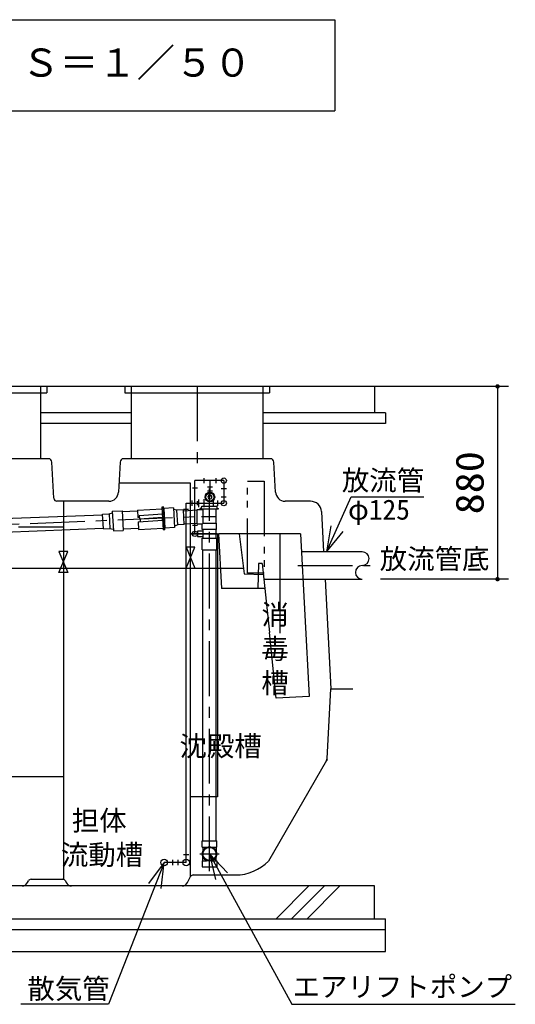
# Model space of a CAD drawing. Units: millimetres, scale not verified. Extents: x -14850 to 14850, y -10500 to 10500.
# Drawn here: x -8489 to -6228, y -5456 to -961 of the extents above; entities that cross this region are included whole.
import ezdxf
from ezdxf.enums import TextEntityAlignment as Align

# ---------------------------------------------------------------- set-up
doc = ezdxf.new("R2010")
doc.units = ezdxf.units.MM
doc.header["$LTSCALE"] = 50
for name, pattern in [('CHAIN1', [8, 5, -1, 1, -1]), ('DOUBLE_CHAIN1', [8.8, 5, -1, 0.6, -0.6, 0.6, -1]), ('LONG_DASHED1', [7, 6, -1])]:
    doc.linetypes.add(name, pattern=pattern)
for name, color, linetype, lineweight in [('0-0_空気管', 3, 'Continuous', 25), ('0-1_機器', 2, 'Continuous', 25), ('0-3_水管', 3, 'Continuous', 25), ('0-5_製作', 5, 'Continuous', 25)]:
    doc.layers.add(name, color=color, linetype=linetype, lineweight=lineweight)
doc.styles.add('ＭＳ ゴシック', font='')
doc.styles.get('ＭＳ ゴシック').set_extended_font_data('MS Gothic')

msp = doc.modelspace()

# ---------------------------------------------------------------- linework, layer by layer
at = {"layer": '0-0_空気管', "linetype": 'CHAIN1'}
for p, q in [((-7680.21, -2635.35), (-7680.21, -3015.35)), ((-7623.71, -4848.54), (-7623.71, -3100.85)), ((-7657.32, -3155.82), (-7657.32, -3155.85)), ((-7590.21, -3184.35), (-7590.15, -3184.4)), ((-10040.21, -3326.35), (-7679.71, -3229.35)), ((-7660.41, -3229.35), (-7590.96, -3229.35)), ((-7220.34, -3452.85), (-6889.88, -3452.85))]:
    msp.add_line(p, q, dxfattribs=at)
at = {"layer": '0-0_空気管'}
for p, q in [((-8358.2, -2965.35), (-8882.22, -2965.35)), ((-7345.2, -2965.35), (-8015.22, -2965.35)), ((-8333.54, -3146.08), (-8342.22, -2980.51)), ((-8031.2, -2980.51), (-8038.39, -3117.65)), ((-7322.03, -3117.65), (-7329.22, -2980.51)), ((-7649.71, -3053.85), (-7649.71, -3076.85)), ((-7593.71, -3076.85), (-7593.71, -3053.85)), ((-7710.21, -3076.91), (-8036.25, -3076.91)), ((-7710.21, -4874), (-7710.21, -3076.91)), ((-7678.71, -3099.35), (-7700.71, -3099.35)), ((-7689.71, -3308.35), (-7689.71, -3065.35)), ((-7558.21, -3065.35), (-7689.71, -3065.35)), ((-7633.21, -3093.35), (-7610.21, -3093.35)), ((-7621.71, -3065.35), (-7621.71, -3140.35)), ((-7558.21, -3065.35), (-7558.21, -3168.35)), ((-7633.21, -3112.35), (-7610.21, -3112.35)), ((-7546.12, -3102.85), (-7570.21, -3102.85)), ((-7546.71, -3140.35), (-7569.71, -3140.35)), ((-7089.04, -3390.35), (-6976.61, -3139.84)), ((-6976.61, -3139.84), (-6644.9, -3139.84)), ((-8082.33, -3159.35), (-8319.56, -3159.35)), ((-8290.21, -3159.35), (-8290.21, -4885.56)), ((-7827.18, -3289.41), (-7832.8, -3185.56)), ((-7787.49, -3190.12), (-7832.42, -3192.55)), ((-7787.49, -3190.12), (-7782.62, -3279.99)), ((-7730.21, -3168.35), (-7558.21, -3168.35)), ((-7730.21, -4808.35), (-7730.21, -3168.35)), ((-7702.21, -3179.85), (-7702.21, -3156.85)), ((-7679.21, -3158.85), (-7679.21, -3177.85)), ((-7674.21, -3150.85), (-7674.21, -3185.85)), ((-7659.5, -3192.75), (-7658.97, -3182.5)), ((-7657.97, -3181.55), (-7589.45, -3181.55)), ((-7649.21, -3149.85), (-7649.21, -3186.85)), ((-7606.21, -3155.85), (-7606.21, -3180.85)), ((-7587.91, -3192.75), (-7588.45, -3182.5)), ((-7586.21, -3156.85), (-7586.21, -3179.85)), ((-7162.2, -3159.35), (-7278.09, -3159.35)), ((-8111.2, -3222.68), (-8562.92, -3240.11)), ((-8107.77, -3286.09), (-8111.39, -3219.18)), ((-8081.44, -3217.56), (-8077.81, -3284.46)), ((-8067.08, -3205.27), (-8022.14, -3202.83)), ((-8067.08, -3205.27), (-8062.21, -3295.14)), ((-8022.14, -3202.83), (-8017.28, -3292.7)), ((-7951.98, -3204.04), (-8021.87, -3207.83)), ((-7952.22, -3199.55), (-7839.88, -3193.46)), ((-7952.22, -3199.55), (-7950.35, -3233.99)), ((-7943.47, -3233.77), (-7950.35, -3233.99)), ((-7942.97, -3240.45), (-7837.77, -3232.5)), ((-7840.26, -3232.68), (-7839.56, -3245.67)), ((-7768.26, -3267.69), (-7771.89, -3200.79)), ((-7738.31, -3266.07), (-7741.93, -3199.17)), ((-7741.74, -3202.66), (-7679.71, -3199.3)), ((-7741.71, -3196.35), (-7718.71, -3196.35)), ((-7679.71, -3261.8), (-7679.71, -3196.9)), ((-7679.41, -3196.6), (-7654.21, -3196.6)), ((-7659.5, -3192.75), (-7665.34, -3192.75)), ((-7665.34, -3194.55), (-7665.34, -3192.75)), ((-7665.34, -3194.55), (-7582.08, -3194.55)), ((-7654.21, -3196.6), (-7654.21, -3194.55)), ((-7654.21, -3196.6), (-7652.21, -3198.85)), ((-7652.21, -3260.85), (-7652.21, -3198.85)), ((-7593.21, -3259.85), (-7593.21, -3194.55)), ((-7587.91, -3192.75), (-7582.08, -3192.75)), ((-7582.08, -3194.55), (-7582.08, -3192.75)), ((-7112.59, -3206.73), (-7102.96, -3390.35)), ((-8290.21, -3278.35), (-8494.21, -3278.35)), ((-7949.27, -3253.97), (-7837.07, -3245.48)), ((-7949.27, -3253.97), (-7947.41, -3288.42)), ((-7940, -3240.23), (-7939.3, -3253.21)), ((-7829.99, -3237.49), (-7839.97, -3238.03)), ((-7782.62, -3279.99), (-7827.55, -3282.42)), ((-7738.5, -3262.58), (-7679.71, -3259.39)), ((-7677.71, -3270.85), (-7701.71, -3270.85)), ((-7679.41, -3262.1), (-7656.46, -3262.1)), ((-7656.46, -3262.1), (-7654.1, -3260.85)), ((-7656.46, -3288.05), (-7656.46, -3262.1)), ((-7591.96, -3260.85), (-7654.1, -3260.85)), ((-7590.96, -3288.05), (-7590.96, -3261.85)), ((-7069.91, -3271.88), (-7089.04, -3390.35)), ((-8559.67, -3300.02), (-8107.96, -3282.59)), ((-8062.21, -3295.14), (-8017.28, -3292.7)), ((-7947.65, -3283.92), (-8017.55, -3287.71)), ((-7947.41, -3288.42), (-7835.07, -3282.33)), ((-7827.18, -3289.41), (-7834.67, -3289.82)), ((-7709.21, -3308.35), (-7586.21, -3308.35)), ((-7677.71, -3296.35), (-7677.71, -3320.35)), ((-7653.71, -3296.35), (-7677.71, -3296.35)), ((-7677.71, -3320.35), (-7653.71, -3320.35)), ((-7591.26, -3288.35), (-7656.16, -3288.35)), ((-7653.71, -3288.35), (-7653.71, -3328.35)), ((-7593.71, -3328.35), (-7593.71, -3288.35)), ((-7586.21, -3308.35), (-7586.21, -4508.35)), ((-7208.26, -3308.35), (-7581.76, -3308.35)), ((-7581.76, -3308.35), (-7568.66, -3558.35)), ((-7301.75, -3761.26), (-7301.75, -3308.35)), ((-7089.04, -3390.35), (-7013.24, -3297.32)), ((-7730.21, -3465.35), (-7690.21, -3369.35)), ((-7657.21, -3381.35), (-7657.21, -3328.35)), ((-7657.21, -3328.35), (-7590.21, -3328.35)), ((-7653.71, -4710.35), (-7653.71, -3381.35)), ((-7593.71, -4710.35), (-7593.71, -3381.35)), ((-6926.46, -3390.35), (-7203.96, -3390.35)), ((-7399.65, -3443.35), (-7402.66, -3558.5)), ((-7383.57, -3443.35), (-7399.65, -3443.35)), ((-7383.57, -3443.35), (-7350.44, -3758.58)), ((-10281.34, -3465.35), (-7468.49, -3465.35)), ((-7376.01, -3515.35), (-6926.46, -3515.35)), ((-7096.41, -3515.35), (-7070.21, -4015.35)), ((-7371.49, -3558.35), (-7568.66, -3558.35)), ((-7070.21, -4015.35), (-6970.21, -4015.35)), ((-9230.21, -4415.35), (-8290.21, -4415.35)), ((-7586.21, -4508.35), (-7710.21, -4508.35)), ((-7657.21, -4710.35), (-7653.88, -4710.35)), ((-7657.21, -4738.44), (-7657.21, -4710.35)), ((-7653.71, -4710.35), (-7590.21, -4710.35)), ((-7657.21, -4738.44), (-7636.64, -4738.44)), ((-7653.88, -4738.44), (-7653.88, -4754.79)), ((-7593.71, -4738.44), (-7593.71, -4754.43)), ((-7830.21, -4808.35), (-8084.21, -5455.85)), ((-7730.21, -4808.35), (-7830.21, -4808.35)), ((-7792.71, -4796.34), (-7792.71, -4820.34)), ((-7767.71, -4796.35), (-7767.71, -4820.35)), ((-7742.21, -4772.35), (-7718.21, -4772.35)), ((-7657.21, -4800.25), (-7657.21, -4828.35)), ((-7657.21, -4800.25), (-7636.64, -4800.25)), ((-7653.88, -4800.25), (-7653.88, -4783.91)), ((-7623.71, -4769.35), (-7248.2, -5455.85)), ((-7593.71, -4800.25), (-7593.71, -4784.26)), ((-7657.21, -4828.35), (-7653.88, -4828.35)), ((-7653.71, -4828.35), (-7590.21, -4828.35)), ((-8453.42, -4900.42), (-8449.48, -4892.53)), ((-8437.85, -4885.35), (-8292.57, -4885.35)), ((-8280.94, -4892.53), (-8277, -4900.42)), ((-7723.42, -4900.42), (-7709.48, -4872.53)), ((-7697.85, -4865.35), (-7502.77, -4865.35)), ((-7535.68, -4915.35), (-10008.35, -4915.35)), ((-8084.21, -5455.85), (-8484.62, -5455.85)), ((-7248.2, -5455.85), (-6228.21, -5455.85))]:
    msp.add_line(p, q, dxfattribs=at)
at = {"layer": '0-0_空気管', "linetype": 'LONG_DASHED1'}
for p, q in [((-7832.42, -3192.55), (-7827.55, -3282.42)), ((-7587.21, -3308.35), (-7706.71, -3308.35)), ((-7668.09, -4769.35), (-7578.78, -4769.35))]:
    msp.add_line(p, q, dxfattribs=at)
at = {"layer": '0-0_空気管', "linetype": 'DOUBLE_CHAIN1'}
msp.add_line((-7373.73, -3488.35), (-7450.64, -3488.35), dxfattribs=at)
msp.add_lwpolyline([(-7450.64, -3488.35), (-7450.64, -3068.35), (-7373.73, -3068.35), (-7373.73, -3488.35)], dxfattribs=at)
at = {"layer": '0-0_空気管'}
for points in [[(-7832.8, -3185.56), (-7840.29, -3185.97), (-7834.67, -3289.82)], [(-8111.39, -3219.18), (-8081.44, -3217.56), (-8066.67, -3212.76)], [(-7838.55, -3218.15), (-7944.07, -3225.94), (-7942.97, -3240.45)], [(-7741.93, -3199.17), (-7771.89, -3200.79), (-7787.08, -3197.61)], [(-7738.31, -3266.07), (-7768.26, -3267.69), (-7783.03, -3272.5)], [(-8107.77, -3286.09), (-8077.81, -3284.46), (-8062.62, -3287.65)], [(-7487.77, -3308.35), (-7465.31, -3491.28), (-7378.3, -3493.56)], [(-7208.26, -3308.35), (-7169.37, -4050.41), (-7318.94, -4058.25), (-7350.44, -3758.58)], [(-7690.21, -3369.35), (-7730.21, -3369.35), (-7690.21, -3465.35)], [(-7657.21, -3381.35), (-7590.21, -3381.35), (-7590.21, -3328.35)], [(-7087.14, -4338.46), (-7086.89, -4333.66), (-7070.21, -4015.35)], [(-7087.14, -4338.46), (-7089.54, -4342.62), (-7354.59, -4801.7)], [(-7610.78, -4738.44), (-7590.21, -4738.44), (-7590.21, -4710.35)], [(-7843.63, -4927.6), (-7830.21, -4808.35), (-7901.45, -4904.91)], [(-7540.84, -4856.13), (-7623.71, -4769.35), (-7595.33, -4885.94)], [(-7610.78, -4800.25), (-7590.21, -4800.25), (-7590.21, -4828.35)]]:
    msp.add_lwpolyline(points, dxfattribs=at)
msp.add_lwpolyline([(-8270.21, -3389.35), (-8310.21, -3389.35), (-8270.21, -3485.35), (-8310.21, -3485.35)], close=True, dxfattribs=at)
for centre, radius in [((-7558.21, -3065.35), 12), ((-7621.71, -3140.35), 22), ((-7621.77, -3140.38), 18.19), ((-7558.21, -3168.35), 12), ((-7689.71, -3308.35), 12), ((-7623.71, -4769.35), 33.5), ((-7623.71, -4769.35), 30), ((-7830.21, -4808.35), 15), ((-7730.21, -4808.35), 15)]:
    msp.add_circle(centre, radius, dxfattribs=at)
for centre, radius, start, end in [((-8358.2, -2981.35), 16, 3, 90), ((-8015.22, -2981.35), 16, 90, 177), ((-7345.2, -2981.35), 16, 3, 90), ((-8319.56, -3145.35), 14, 182.99998, 270), ((-8082.33, -3115.35), 44, 270, 357), ((-7621.71, -3140.35), 9.2, 90, 270), ((-7621.71, -3140.35), 9.2, 270, 90), ((-7278.09, -3115.35), 44, 182.99998, 270), ((-7657.97, -3182.55), 1, 90, 177), ((-7589.45, -3182.55), 1, 3, 90), ((-7162.52, -3209.35), 50, 3, 90), ((-7592.21, -3259.85), 1, 180, 270), ((-7591.96, -3261.85), 1, 0, 90), ((-7656.16, -3288.05), 0.3, 180, 270), ((-7591.26, -3288.05), 0.3, 270, 0), ((-6926.46, -3421.6), 31.25, 270, 90), ((-6926.46, -3484.1), 31.25, 90, 270), ((-7106.86, -4332.62), 20, 330, 357), ((-7503.93, -4658.35), 207, 270, 316.17125), ((-8437.85, -4898.35), 13, 90, 153.43494), ((-8292.57, -4898.35), 13, 26.56505, 90), ((-7697.85, -4878.35), 13, 90, 153.43494), ((-8477.57, -4888.35), 27, 270, 333.43494), ((-8252.85, -4888.35), 27, 206.56503, 270), ((-7747.57, -4888.35), 27, 270, 333.43494)]:
    msp.add_arc(centre, radius, start, end, dxfattribs=at)
at = {"layer": '0-1_機器'}
for p, q in [((-6609.81, -2635.35), (-10730.22, -2635.35)), ((-8395.21, -2635.35), (-8395.21, -2965.35)), ((-8365.21, -2635.35), (-8365.21, -2665.35)), ((-7980.21, -2635.35), (-7980.21, -2965.35)), ((-7380.21, -2635.35), (-7380.21, -2965.35)), ((-7350.21, -2635.35), (-7350.21, -2665.35)), ((-6870.21, -2635.35), (-6870.21, -2755.35)), ((-8875.21, -2665.35), (-8365.21, -2665.35)), ((-7980.21, -2755.35), (-8395.21, -2755.35)), ((-6820.21, -2755.35), (-7380.21, -2755.35)), ((-6820.21, -2755.35), (-6820.21, -2805.35)), ((-7980.21, -2805.35), (-8395.21, -2805.35)), ((-6820.21, -2805.35), (-7380.21, -2805.35)), ((-6870.21, -4915.35), (-10540.21, -4915.35)), ((-7319.83, -5065.35), (-7169.83, -4915.35)), ((-7249.12, -5065.35), (-7099.12, -4915.35)), ((-7178.41, -5065.35), (-7028.41, -4915.35)), ((-6870.21, -5065.35), (-6870.21, -4915.35)), ((-10590.21, -5065.35), (-6820.21, -5065.35)), ((-6820.21, -5215.35), (-6820.21, -5065.35)), ((-6820.21, -5115.35), (-10590.21, -5115.35))]:
    msp.add_line(p, q, dxfattribs=at)
for points in [[(-8010.21, -2635.35), (-8010.21, -2665.35), (-7350.21, -2665.35)], [(-10590.21, -5065.35), (-10590.21, -5215.35), (-6820.21, -5215.35)]]:
    msp.add_lwpolyline(points, dxfattribs=at)
at = {"layer": '0-3_水管'}
for p, q in [((-10385.32, -961.33), (-7051.99, -961.33)), ((-7051.99, -961.33), (-7051.99, -1378)), ((-10385.32, -1378), (-7051.99, -1378))]:
    msp.add_line(p, q, dxfattribs=at)
at = {"layer": '0-5_製作', "color": 2}
for p, q in [((-6259.24, -2635.35), (-6616.24, -2635.35)), ((-6309.24, -2635.35), (-6309.24, -3515.35)), ((-6259.24, -3515.35), (-6843.57, -3515.35))]:
    msp.add_line(p, q, dxfattribs=at)
at = {"layer": '0-5_製作'}
for points in [[(-6319.22, -2634.72), (-6309.24, -2635.35), (-6319.24, -2635.35)], [(-6319.24, -2635.35), (-6316.53, -2642.19), (-6319.16, -2636.6)], [(-6319.24, -2635.35), (-6315.61, -2643.05), (-6316.53, -2642.19)], [(-6309.24, -2635.35), (-6315.61, -2643.05), (-6319.24, -2635.35)], [(-6319.06, -2633.47), (-6309.24, -2635.35), (-6319.22, -2634.72)], [(-6319.16, -2636.6), (-6317.33, -2641.22), (-6318.93, -2637.83)], [(-6319.16, -2636.6), (-6316.53, -2642.19), (-6317.33, -2641.22)], [(-6318.75, -2632.26), (-6309.24, -2635.35), (-6319.06, -2633.47)], [(-6318.93, -2637.83), (-6318, -2640.16), (-6318.54, -2639.03)], [(-6318.93, -2637.83), (-6317.33, -2641.22), (-6318, -2640.16)], [(-6318.29, -2631.09), (-6309.24, -2635.35), (-6318.75, -2632.26)], [(-6317.68, -2629.99), (-6309.24, -2635.35), (-6318.29, -2631.09)], [(-6316.95, -2628.97), (-6309.24, -2635.35), (-6317.68, -2629.99)], [(-6316.09, -2628.06), (-6309.24, -2635.35), (-6316.95, -2628.97)], [(-6315.12, -2627.26), (-6309.24, -2635.35), (-6316.09, -2628.06)], [(-6309.24, -2635.35), (-6314.6, -2643.79), (-6315.61, -2643.05)], [(-6314.06, -2626.58), (-6309.24, -2635.35), (-6315.12, -2627.26)], [(-6309.24, -2635.35), (-6313.5, -2644.39), (-6314.6, -2643.79)], [(-6312.92, -2626.05), (-6309.24, -2635.35), (-6314.06, -2626.58)], [(-6309.24, -2635.35), (-6312.33, -2644.86), (-6313.5, -2644.39)], [(-6312.92, -2626.05), (-6309.24, -2625.35), (-6309.24, -2635.35)], [(-6311.73, -2625.66), (-6309.24, -2625.35), (-6312.92, -2626.05)], [(-6309.24, -2635.35), (-6311.11, -2645.17), (-6312.33, -2644.86)], [(-6310.49, -2625.43), (-6309.24, -2625.35), (-6311.73, -2625.66)], [(-6309.24, -2635.35), (-6309.87, -2645.33), (-6311.11, -2645.17)], [(-6309.24, -2635.35), (-6309.24, -2645.35), (-6309.87, -2645.33)], [(-6309.24, -2625.35), (-6299.24, -2635.35), (-6309.24, -2635.35)], [(-6308.61, -2625.37), (-6299.24, -2635.35), (-6309.24, -2625.35)], [(-6309.24, -2635.35), (-6307.99, -2645.27), (-6309.24, -2645.35)], [(-6309.24, -2635.35), (-6306.75, -2645.03), (-6307.99, -2645.27)], [(-6309.24, -2635.35), (-6305.56, -2644.64), (-6306.75, -2645.03)], [(-6309.24, -2635.35), (-6304.42, -2644.11), (-6305.56, -2644.64)], [(-6299.24, -2635.35), (-6304.42, -2644.11), (-6309.24, -2635.35)], [(-6307.37, -2625.52), (-6299.24, -2635.35), (-6308.61, -2625.37)], [(-6306.15, -2625.84), (-6299.24, -2635.35), (-6307.37, -2625.52)], [(-6304.98, -2626.3), (-6299.24, -2635.35), (-6306.15, -2625.84)], [(-6303.88, -2626.9), (-6299.24, -2635.35), (-6304.98, -2626.3)], [(-6299.24, -2635.35), (-6303.36, -2643.44), (-6304.42, -2644.11)], [(-6302.87, -2627.64), (-6299.24, -2635.35), (-6303.88, -2626.9)], [(-6299.24, -2635.35), (-6302.4, -2642.64), (-6303.36, -2643.44)], [(-6301.95, -2628.5), (-6299.24, -2635.35), (-6302.87, -2627.64)], [(-6299.24, -2635.35), (-6301.54, -2641.72), (-6302.4, -2642.64)], [(-6301.95, -2628.5), (-6299.32, -2634.09), (-6299.24, -2635.35)], [(-6301.15, -2629.47), (-6299.32, -2634.09), (-6301.95, -2628.5)], [(-6299.24, -2635.35), (-6300.8, -2640.7), (-6301.54, -2641.72)], [(-6301.15, -2629.47), (-6299.55, -2632.86), (-6299.32, -2634.09)], [(-6300.48, -2630.53), (-6299.55, -2632.86), (-6301.15, -2629.47)], [(-6299.24, -2635.35), (-6300.19, -2639.6), (-6300.8, -2640.7)], [(-6300.48, -2630.53), (-6299.94, -2631.67), (-6299.55, -2632.86)], [(-6299.24, -2635.35), (-6299.73, -2638.44), (-6300.19, -2639.6)], [(-6299.24, -2635.35), (-6299.42, -2637.22), (-6299.73, -2638.44)], [(-6299.24, -2635.35), (-6299.26, -2635.97), (-6299.42, -2637.22)], [(-6314.06, -3506.58), (-6309.24, -3505.35), (-6309.24, -3515.35)], [(-6312.92, -3506.05), (-6309.24, -3505.35), (-6314.06, -3506.58)], [(-6311.73, -3505.66), (-6309.24, -3505.35), (-6312.92, -3506.05)], [(-6310.49, -3505.43), (-6309.24, -3505.35), (-6311.73, -3505.66)], [(-6309.24, -3505.35), (-6299.24, -3515.35), (-6309.24, -3515.35)], [(-6308.61, -3505.37), (-6299.24, -3515.35), (-6309.24, -3505.35)], [(-6307.37, -3505.52), (-6299.24, -3515.35), (-6308.61, -3505.37)], [(-6306.15, -3505.84), (-6299.24, -3515.35), (-6307.37, -3505.52)], [(-6319.22, -3514.72), (-6309.24, -3515.35), (-6319.24, -3515.35)], [(-6319.24, -3515.35), (-6314.6, -3523.79), (-6319.16, -3516.6)], [(-6319.24, -3515.35), (-6313.5, -3524.4), (-6314.6, -3523.79)], [(-6309.24, -3515.35), (-6313.5, -3524.4), (-6319.24, -3515.35)], [(-6319.06, -3513.47), (-6309.24, -3515.35), (-6319.22, -3514.72)], [(-6319.16, -3516.6), (-6315.61, -3523.05), (-6318.93, -3517.83)], [(-6319.16, -3516.6), (-6314.6, -3523.79), (-6315.61, -3523.05)], [(-6318.75, -3512.26), (-6309.24, -3515.35), (-6319.06, -3513.47)], [(-6318.93, -3517.83), (-6316.53, -3522.19), (-6318.54, -3519.03)], [(-6318.93, -3517.83), (-6315.61, -3523.05), (-6316.53, -3522.19)], [(-6318.29, -3511.09), (-6309.24, -3515.35), (-6318.75, -3512.26)], [(-6318.54, -3519.03), (-6317.33, -3521.23), (-6318, -3520.17)], [(-6318.54, -3519.03), (-6316.53, -3522.19), (-6317.33, -3521.23)], [(-6317.68, -3509.99), (-6309.24, -3515.35), (-6318.29, -3511.09)], [(-6316.95, -3508.97), (-6309.24, -3515.35), (-6317.68, -3509.99)], [(-6316.09, -3508.06), (-6309.24, -3515.35), (-6316.95, -3508.97)], [(-6315.12, -3507.26), (-6309.24, -3515.35), (-6316.09, -3508.06)], [(-6314.06, -3506.58), (-6309.24, -3515.35), (-6315.12, -3507.26)], [(-6309.24, -3515.35), (-6312.33, -3524.86), (-6313.5, -3524.4)], [(-6309.24, -3515.35), (-6311.11, -3525.17), (-6312.33, -3524.86)], [(-6309.24, -3515.35), (-6309.87, -3525.33), (-6311.11, -3525.17)], [(-6309.24, -3515.35), (-6309.24, -3525.35), (-6309.87, -3525.33)], [(-6309.24, -3515.35), (-6307.99, -3525.27), (-6309.24, -3525.35)], [(-6309.24, -3515.35), (-6306.75, -3525.03), (-6307.99, -3525.27)], [(-6309.24, -3515.35), (-6305.56, -3524.65), (-6306.75, -3525.03)], [(-6309.24, -3515.35), (-6304.42, -3524.11), (-6305.56, -3524.65)], [(-6309.24, -3515.35), (-6303.36, -3523.44), (-6304.42, -3524.11)], [(-6299.24, -3515.35), (-6303.36, -3523.44), (-6309.24, -3515.35)], [(-6304.98, -3506.3), (-6299.24, -3515.35), (-6306.15, -3505.84)], [(-6303.88, -3506.9), (-6299.24, -3515.35), (-6304.98, -3506.3)], [(-6303.88, -3506.9), (-6299.32, -3514.09), (-6299.24, -3515.35)], [(-6302.87, -3507.64), (-6299.32, -3514.09), (-6303.88, -3506.9)], [(-6299.24, -3515.35), (-6302.4, -3522.64), (-6303.36, -3523.44)], [(-6302.87, -3507.64), (-6299.55, -3512.86), (-6299.32, -3514.09)], [(-6301.95, -3508.5), (-6299.55, -3512.86), (-6302.87, -3507.64)], [(-6299.24, -3515.35), (-6301.54, -3521.72), (-6302.4, -3522.64)], [(-6301.95, -3508.5), (-6299.94, -3511.67), (-6299.55, -3512.86)], [(-6301.15, -3509.47), (-6299.94, -3511.67), (-6301.95, -3508.5)], [(-6299.24, -3515.35), (-6300.8, -3520.71), (-6301.54, -3521.72)], [(-6301.15, -3509.47), (-6300.48, -3510.53), (-6299.94, -3511.67)], [(-6299.24, -3515.35), (-6300.19, -3519.61), (-6300.8, -3520.71)], [(-6299.24, -3515.35), (-6299.73, -3518.44), (-6300.19, -3519.61)], [(-6299.24, -3515.35), (-6299.42, -3517.22), (-6299.73, -3518.44)], [(-6299.24, -3515.35), (-6299.26, -3515.98), (-6299.42, -3517.22)]]:
    msp.add_solid(points, dxfattribs=at)

# ---------------------------------------------------------------- texts
at = {"layer": '0-0_空気管', "color": 4, "style": 'ＭＳ ゴシック'}
for s, p in [('\u3000放流管\u3000', (-7144.95, -3137.49)), ('φ125', (-6991.42, -3270.99)), ('消', (-7386.8, -3750.53)), ('毒', (-7386.8, -3906.53)), ('槽', (-7386.8, -4062.53)), ('沈殿槽', (-7760.66, -4350.68)), ('担体', (-8251.59, -4690.71)), ('流動槽', (-8301.59, -4846.71)), ('散気管', (-8454.64, -5457.83)), ('エアリフトポンプ', (-7244.6, -5449.11))]:
    msp.add_text(s, height=91.79, dxfattribs=at).set_placement(p, align=Align.BOTTOM_LEFT)
at = {"layer": '0-1_機器', "color": 4, "style": 'ＭＳ ゴシック'}
msp.add_text('放流管底', height=91.79, dxfattribs=at).set_placement((-6846.82, -3496.03), align=Align.BOTTOM_LEFT)
at = {"layer": '0-3_水管', "color": 4, "style": 'ＭＳ ゴシック'}
msp.add_text('Ｓ＝１／５０', height=128.4, dxfattribs=at).set_placement((-8481.48, -1259.93), align=Align.BOTTOM_LEFT)
at = {"layer": '0-5_製作', "color": 4, "style": 'ＭＳ ゴシック', "width": 1.1}
msp.add_text('880', height=128.4, rotation=90, dxfattribs=at).set_placement((-6334.24, -3219.1), align=Align.BOTTOM_LEFT)

doc.saveas('drawing.dxf')
